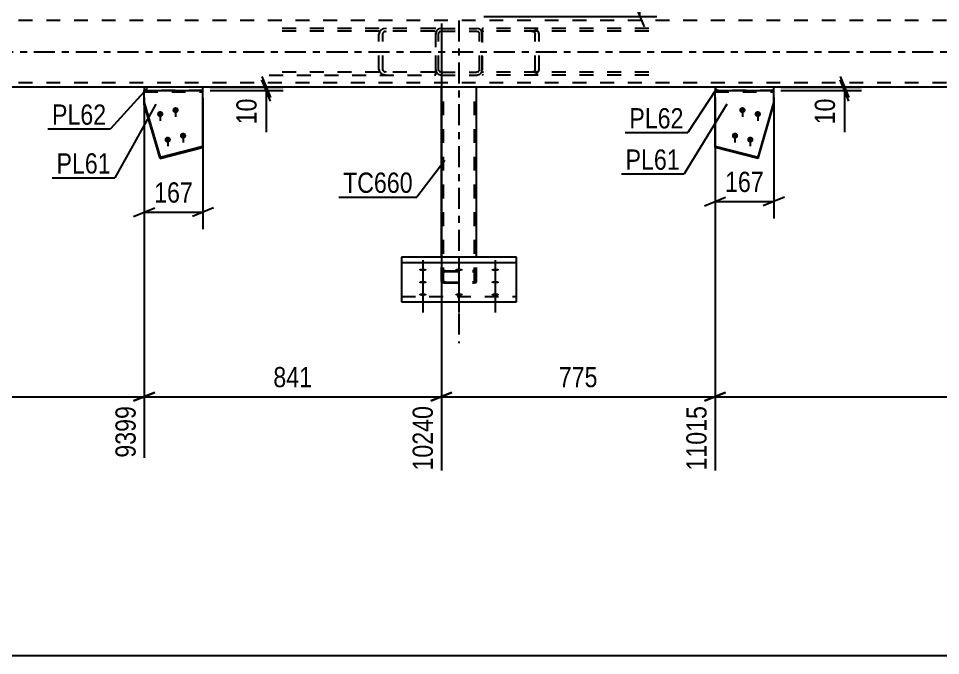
# Model space of a CAD drawing. Header units: millimetres. Extents: x -109 to 1080, y -501 to 340.
# Drawn here: x 401.5 to 532, y 98.8 to 188.9 of the extents above; entities that cross this region are included whole.
import ezdxf

# ---------------------------------------------------------------- set-up
doc = ezdxf.new("R2010")
doc.units = ezdxf.units.MM
doc.linetypes.add('DXK_LINE_DOT2', pattern=[3.9198, 1.9599, -1.9599])
doc.linetypes.add('DXK_LINE_DOT3', pattern=[5.9187, 2.979, -0.9799, 0.9799, -0.9799])
doc.styles.add('Arial Narrow', font='ARIALN.TTF', dxfattribs={"height": 0.2})

# ---------------------------------------------------------------- blocks, each defined once
blk = doc.blocks.new('Part-389666448-2596 - 2583')
at = {"color": 2, "linetype": 'Continuous'}
for p, q in [((419.29, 179.19), (419.29, 178.69)), ((427.62, 179.19), (419.29, 179.19)), ((427.62, 178.69), (427.62, 179.19)), ((419.29, 178.69), (427.62, 178.69))]:
    blk.add_line(p, q, dxfattribs=at)
blk = doc.blocks.new('Part-389666448-2681 - 2583')
at = {"color": 7, "linetype": 'DXK_LINE_DOT2'}
for p, q in [((460.39, 187.49), (436.99, 187.49)), ((460.39, 187.09), (436.99, 187.09)), ((452.62, 187), (452.53, 186.69)), ((452.53, 181.69), (452.53, 186.69)), ((453.08, 186.69), (453.12, 186.85)), ((453.08, 181.69), (453.08, 186.69)), ((453.62, 187.49), (453.2, 187.43)), ((453.41, 187.06), (453.62, 187.09)), ((460.56, 187.47), (460.39, 187.49)), ((460.39, 187.09), (460.56, 187.07)), ((460.56, 180.92), (460.56, 187.47)), ((452.53, 181.69), (452.62, 181.39)), ((453.12, 181.54), (453.08, 181.69)), ((460.39, 181.29), (436.99, 181.29)), ((436.99, 180.89), (460.39, 180.89)), ((453.2, 180.96), (453.62, 180.89)), ((453.62, 181.29), (453.41, 181.32)), ((460.39, 181.29), (460.56, 181.32)), ((460.39, 180.89), (460.56, 180.92))]:
    blk.add_line(p, q, dxfattribs=at)
for centre, radius, start, end in [((453.46, 186.48), 0.991, 104.8339, 148.0221), ((453.54, 186.59), 0.495, 104.8339, 148.0221), ((453.54, 181.8), 0.495, 211.9779, 255.1661), ((453.46, 181.91), 0.991, 211.9779, 255.1661)]:
    blk.add_arc(centre, radius, start, end, dxfattribs=at)
blk = doc.blocks.new('Part-389666448-2683 - 2583')
at = {"color": 7, "linetype": 'DXK_LINE_DOT2'}
for p, q in [((467.33, 187.49), (467.16, 187.47)), ((467.16, 187.47), (467.16, 180.92)), ((467.33, 187.09), (467.16, 187.07)), ((490.73, 187.49), (467.33, 187.49)), ((490.73, 187.09), (467.33, 187.09)), ((474.52, 187.43), (474.11, 187.49)), ((474.11, 187.09), (474.31, 187.06)), ((474.61, 186.85), (474.65, 186.69)), ((474.65, 181.69), (474.65, 186.69)), ((475.19, 186.69), (475.11, 187)), ((475.19, 181.69), (475.19, 186.69)), ((474.65, 181.69), (474.61, 181.54)), ((475.11, 181.39), (475.19, 181.69)), ((467.16, 181.32), (467.33, 181.29)), ((467.33, 180.89), (467.16, 180.92)), ((490.73, 181.29), (467.33, 181.29)), ((490.73, 180.89), (467.33, 180.89)), ((474.31, 181.32), (474.11, 181.29)), ((474.11, 180.89), (474.52, 180.96))]:
    blk.add_line(p, q, dxfattribs=at)
for centre, radius, start, end in [((474.19, 186.59), 0.495, 31.9779, 75.1661), ((474.27, 186.48), 0.991, 31.9779, 75.1661), ((474.19, 181.8), 0.495, 284.8339, 328.0221), ((474.27, 181.91), 0.991, 284.8339, 328.0221)]:
    blk.add_arc(centre, radius, start, end, dxfattribs=at)
blk = doc.blocks.new('Part-389666448-2624 - 2583')
at = {"color": 7, "linetype": 'DXK_LINE_DOT2'}
for p, q in [((427.62, 178.72), (419.29, 178.72)), ((419.29, 178.72), (419.29, 178.69)), ((419.29, 178.69), (419.29, 178.72)), ((419.29, 178.51), (427.62, 178.51)), ((427.62, 178.72), (427.62, 178.69)), ((427.62, 178.69), (427.62, 178.72))]:
    blk.add_line(p, q, dxfattribs=at)
at = {"color": 2, "linetype": 'Continuous'}
for p, q in [((419.29, 176.77), (419.29, 178.69)), ((427.62, 170.63), (427.62, 178.69)), ((419.29, 176.98), (421.54, 169.27)), ((421.54, 169.07), (419.29, 176.77)), ((421.54, 169.27), (427.62, 170.84)), ((421.54, 169.07), (427.62, 170.63)), ((421.54, 169.27), (421.54, 169.07))]:
    blk.add_line(p, q, dxfattribs=at)
blk = doc.blocks.new('Part-389666448-2629 - 2583')
at = {"color": 7, "linetype": 'DXK_LINE_DOT2'}
for p, q in [((623, 188.59), (13.06, 188.59)), ((623, 179.79), (13.06, 179.79)), ((427.62, 179.19), (419.29, 179.19)), ((466.36, 179.19), (461.36, 179.19)), ((508.43, 179.19), (500.1, 179.19))]:
    blk.add_line(p, q, dxfattribs=at)
at = {"color": 7, "linetype": 'DXK_LINE_DOT3'}
blk.add_line((13.06, 184.19), (623, 184.19), dxfattribs=at)
at = {"color": 2, "linetype": 'Continuous'}
for p, q in [((419.29, 179.19), (216.76, 179.19)), ((461.36, 179.19), (427.62, 179.19)), ((500.1, 179.19), (466.36, 179.19)), ((623, 179.19), (508.43, 179.19))]:
    blk.add_line(p, q, dxfattribs=at)
blk = doc.blocks.new('Bolt-389666448-2646 - 2583')
at = {"linetype": 'Continuous'}
for points in [[(423.74, 175.51), (423.65, 175.52), (423.56, 175.54), (423.48, 175.59), (423.41, 175.65), (423.35, 175.72), (423.32, 175.8), (423.3, 175.89), (423.3, 175.97), (423.32, 176.06), (423.35, 176.14), (423.41, 176.21), (423.48, 176.27), (423.56, 176.32), (423.65, 176.34), (423.74, 176.35), (423.84, 176.34), (423.93, 176.32), (424.01, 176.27), (424.08, 176.21), (424.13, 176.14), (424.17, 176.06), (424.19, 175.97), (424.19, 175.89), (424.17, 175.8), (424.13, 175.72), (424.08, 175.65), (424.01, 175.59), (423.93, 175.54), (423.84, 175.52)], [(421.57, 174.95), (421.48, 174.96), (421.39, 174.98), (421.31, 175.03), (421.24, 175.09), (421.18, 175.16), (421.15, 175.24), (421.13, 175.33), (421.13, 175.42), (421.15, 175.5), (421.18, 175.58), (421.24, 175.65), (421.31, 175.71), (421.39, 175.76), (421.48, 175.78), (421.57, 175.79), (421.67, 175.78), (421.76, 175.76), (421.84, 175.71), (421.91, 175.65), (421.96, 175.58), (422, 175.5), (422.02, 175.42), (422.02, 175.33), (422, 175.24), (421.96, 175.16), (421.91, 175.09), (421.84, 175.03), (421.76, 174.98), (421.67, 174.96)], [(424.8, 171.88), (424.71, 171.89), (424.62, 171.92), (424.54, 171.96), (424.47, 172.02), (424.41, 172.09), (424.37, 172.17), (424.35, 172.26), (424.35, 172.35), (424.37, 172.43), (424.41, 172.52), (424.47, 172.59), (424.54, 172.65), (424.62, 172.69), (424.71, 172.72), (424.8, 172.73), (424.89, 172.72), (424.98, 172.69), (425.06, 172.65), (425.13, 172.59), (425.19, 172.52), (425.23, 172.43), (425.25, 172.35), (425.25, 172.26), (425.23, 172.17), (425.19, 172.09), (425.13, 172.02), (425.06, 171.96), (424.98, 171.92), (424.89, 171.89)], [(422.63, 171.32), (422.54, 171.33), (422.45, 171.36), (422.37, 171.4), (422.3, 171.46), (422.24, 171.53), (422.2, 171.62), (422.18, 171.7), (422.18, 171.79), (422.2, 171.88), (422.24, 171.96), (422.3, 172.03), (422.37, 172.09), (422.45, 172.13), (422.54, 172.16), (422.63, 172.17), (422.72, 172.16), (422.81, 172.13), (422.89, 172.09), (422.96, 172.03), (423.02, 171.96), (423.06, 171.88), (423.08, 171.79), (423.08, 171.7), (423.06, 171.62), (423.02, 171.53), (422.96, 171.46), (422.89, 171.4), (422.81, 171.36), (422.72, 171.33)]]:
    blk.add_hatch(color=1, dxfattribs=at).paths.add_polyline_path(points)
at = {"color": 1, "linetype": 'Continuous'}
for p, q in [((423.74, 176.27), (423.74, 174.99)), ((421.57, 175.71), (421.57, 174.43)), ((424.8, 172.65), (424.8, 171.36)), ((422.63, 172.09), (422.63, 170.81))]:
    blk.add_line(p, q, dxfattribs=at)
blk = doc.blocks.new('Part-389666448-2672 - 2583')
at = {"color": 7, "linetype": 'DXK_LINE_DOT2'}
for p, q in [((460.62, 187), (460.56, 186.69)), ((460.56, 181.69), (460.56, 186.69)), ((460.96, 186.69), (460.99, 186.85)), ((460.96, 181.69), (460.96, 186.69)), ((461.36, 187.49), (461.06, 187.43)), ((461.21, 187.06), (461.36, 187.09)), ((461.36, 187.49), (466.36, 187.49)), ((461.36, 187.09), (466.36, 187.09)), ((466.67, 187.43), (466.36, 187.49)), ((466.36, 187.09), (466.52, 187.06)), ((466.73, 186.85), (466.76, 186.69)), ((466.76, 181.69), (466.76, 186.69)), ((467.16, 186.69), (467.1, 187)), ((467.16, 181.69), (467.16, 186.69)), ((460.56, 181.69), (460.62, 181.39)), ((460.99, 181.54), (460.96, 181.69)), ((466.76, 181.69), (466.73, 181.54)), ((467.1, 181.39), (467.16, 181.69)), ((461.06, 180.96), (461.36, 180.89)), ((461.36, 181.29), (461.21, 181.32)), ((461.36, 181.29), (466.36, 181.29)), ((461.36, 180.89), (466.36, 180.89)), ((466.52, 181.32), (466.36, 181.29)), ((466.36, 180.89), (466.67, 180.96))]:
    blk.add_line(p, q, dxfattribs=at)
for centre, radius, start, end in [((461.36, 186.69), 0.8, 112.5, 157.5), ((461.36, 186.69), 0.4, 112.5, 157.5), ((466.36, 186.69), 0.4, 22.5, 67.5), ((466.36, 186.69), 0.8, 22.5, 67.5), ((461.36, 181.69), 0.4, 202.5, 247.5), ((466.36, 181.69), 0.4, 292.5, 337.5), ((461.36, 181.69), 0.8, 202.5, 247.5), ((466.36, 181.69), 0.8, 292.5, 337.5)]:
    blk.add_arc(centre, radius, start, end, dxfattribs=at)
blk = doc.blocks.new('Part-389666448-2696 - 2583')
at = {"color": 7, "linetype": 'DXK_LINE_DOT2'}
for p, q in [((508.43, 178.72), (500.1, 178.72)), ((500.1, 178.72), (500.1, 178.69)), ((500.1, 178.69), (500.1, 178.72)), ((500.1, 178.51), (508.43, 178.51)), ((508.43, 178.72), (508.43, 178.69)), ((508.43, 178.69), (508.43, 178.72))]:
    blk.add_line(p, q, dxfattribs=at)
at = {"color": 2, "linetype": 'Continuous'}
for p, q in [((500.1, 170.63), (500.1, 178.69)), ((508.43, 176.77), (508.43, 178.69)), ((506.19, 169.27), (508.43, 176.98)), ((506.19, 169.07), (508.43, 176.77)), ((500.1, 170.84), (506.19, 169.27)), ((506.19, 169.07), (500.1, 170.63)), ((506.19, 169.27), (506.19, 169.07))]:
    blk.add_line(p, q, dxfattribs=at)
blk = doc.blocks.new('Part-389666448-2700 - 2583')
at = {"color": 2, "linetype": 'Continuous'}
for p, q in [((500.1, 179.19), (500.1, 178.69)), ((508.43, 179.19), (500.1, 179.19)), ((508.43, 178.69), (508.43, 179.19)), ((500.1, 178.69), (508.43, 178.69))]:
    blk.add_line(p, q, dxfattribs=at)
blk = doc.blocks.new('Bolt-389666448-2765 - 2583')
at = {"linetype": 'Continuous'}
for points in [[(503.98, 175.51), (503.88, 175.52), (503.8, 175.54), (503.71, 175.59), (503.64, 175.65), (503.59, 175.72), (503.55, 175.8), (503.53, 175.89), (503.53, 175.97), (503.55, 176.06), (503.59, 176.14), (503.64, 176.21), (503.71, 176.27), (503.8, 176.32), (503.88, 176.34), (503.98, 176.35), (504.07, 176.34), (504.16, 176.32), (504.24, 176.27), (504.31, 176.21), (504.37, 176.14), (504.41, 176.06), (504.43, 175.97), (504.43, 175.89), (504.41, 175.8), (504.37, 175.72), (504.31, 175.65), (504.24, 175.59), (504.16, 175.54), (504.07, 175.52)], [(506.15, 174.95), (506.06, 174.96), (505.97, 174.98), (505.88, 175.03), (505.81, 175.09), (505.76, 175.16), (505.72, 175.24), (505.7, 175.33), (505.7, 175.42), (505.72, 175.5), (505.76, 175.58), (505.81, 175.65), (505.88, 175.71), (505.97, 175.76), (506.06, 175.78), (506.15, 175.79), (506.24, 175.78), (506.33, 175.76), (506.41, 175.71), (506.48, 175.65), (506.54, 175.58), (506.58, 175.5), (506.6, 175.42), (506.6, 175.33), (506.58, 175.24), (506.54, 175.16), (506.48, 175.09), (506.41, 175.03), (506.33, 174.98), (506.24, 174.96)], [(502.92, 171.88), (502.83, 171.89), (502.74, 171.92), (502.66, 171.96), (502.59, 172.02), (502.53, 172.09), (502.49, 172.17), (502.48, 172.26), (502.48, 172.35), (502.49, 172.43), (502.53, 172.52), (502.59, 172.59), (502.66, 172.65), (502.74, 172.69), (502.83, 172.72), (502.92, 172.73), (503.02, 172.72), (503.11, 172.69), (503.19, 172.65), (503.26, 172.59), (503.31, 172.52), (503.35, 172.43), (503.37, 172.35), (503.37, 172.26), (503.35, 172.17), (503.31, 172.09), (503.26, 172.02), (503.19, 171.96), (503.11, 171.92), (503.02, 171.89)], [(505.09, 171.32), (505, 171.33), (504.91, 171.36), (504.83, 171.4), (504.76, 171.46), (504.7, 171.53), (504.66, 171.62), (504.65, 171.7), (504.65, 171.79), (504.66, 171.88), (504.7, 171.96), (504.76, 172.03), (504.83, 172.09), (504.91, 172.13), (505, 172.16), (505.09, 172.17), (505.19, 172.16), (505.28, 172.13), (505.36, 172.09), (505.43, 172.03), (505.48, 171.96), (505.52, 171.88), (505.54, 171.79), (505.54, 171.7), (505.52, 171.62), (505.48, 171.53), (505.43, 171.46), (505.36, 171.4), (505.28, 171.36), (505.19, 171.33)]]:
    blk.add_hatch(color=1, dxfattribs=at).paths.add_polyline_path(points)
at = {"color": 1, "linetype": 'Continuous'}
for p, q in [((503.98, 176.27), (503.98, 174.99)), ((506.15, 175.71), (506.15, 174.43)), ((502.92, 172.65), (502.92, 171.36)), ((505.09, 172.09), (505.09, 170.81))]:
    blk.add_line(p, q, dxfattribs=at)
blk = doc.blocks.new('Part-389666448-14623 - 2583')
at = {"color": 7, "linetype": 'DXK_LINE_DOT3'}
blk.add_line((463.86, 188.59), (463.86, 142.93), dxfattribs=at)
at = {"color": 2, "linetype": 'Continuous'}
for p, q in [((465.76, 179.19), (461.36, 179.19)), ((461.36, 155.11), (461.36, 179.19)), ((466.36, 179.19), (465.76, 179.19)), ((466.36, 155.11), (466.36, 179.19))]:
    blk.add_line(p, q, dxfattribs=at)
at = {"color": 7, "linetype": 'DXK_LINE_DOT2'}
for p, q in [((461.66, 151.68), (461.66, 179.19)), ((466.06, 151.68), (466.06, 179.19)), ((461.36, 151.68), (461.36, 155.11)), ((466.36, 151.68), (466.36, 155.11)), ((461.41, 153.06), (461.36, 152.98)), ((461.54, 153.12), (461.41, 153.06)), ((461.73, 153.17), (461.54, 153.12)), ((461.66, 152.98), (461.68, 153.02)), ((461.68, 153.02), (461.75, 153.05)), ((461.96, 153.18), (461.73, 153.17)), ((461.75, 153.05), (461.85, 153.07)), ((461.85, 153.07), (461.96, 153.08)), ((461.96, 153.18), (465.76, 153.18)), ((461.96, 153.08), (465.76, 153.08)), ((465.99, 153.17), (465.76, 153.18)), ((465.76, 153.08), (465.88, 153.07)), ((465.88, 153.07), (465.97, 153.05)), ((465.97, 153.05), (466.04, 153.02)), ((466.19, 153.12), (465.99, 153.17)), ((466.04, 153.02), (466.06, 152.98)), ((466.32, 153.06), (466.19, 153.12)), ((466.36, 152.98), (466.32, 153.06)), ((461.36, 151.68), (461.41, 151.6)), ((461.41, 151.6), (461.54, 151.53)), ((461.54, 151.53), (461.73, 151.49)), ((461.68, 151.64), (461.66, 151.68)), ((461.75, 151.61), (461.68, 151.64)), ((461.73, 151.49), (461.96, 151.47)), ((461.85, 151.58), (461.75, 151.61)), ((461.96, 151.58), (461.85, 151.58)), ((461.96, 151.58), (465.76, 151.58)), ((461.96, 151.47), (465.76, 151.47)), ((465.88, 151.58), (465.76, 151.58)), ((465.76, 151.47), (465.99, 151.49)), ((465.97, 151.61), (465.88, 151.58)), ((466.04, 151.64), (465.97, 151.61)), ((465.99, 151.49), (466.19, 151.53)), ((466.06, 151.68), (466.04, 151.64)), ((466.19, 151.53), (466.32, 151.6)), ((466.32, 151.6), (466.36, 151.68))]:
    blk.add_line(p, q, dxfattribs=at)
blk = doc.blocks.new('Part-389666448-14626 - 2583')
at = {"color": 2, "linetype": 'Continuous'}
for p, q in [((471.99, 155.11), (455.74, 155.11)), ((455.74, 155.11), (455.74, 148.8)), ((455.74, 154.36), (471.99, 154.36)), ((471.99, 148.8), (471.99, 155.11)), ((455.74, 148.8), (471.99, 148.8))]:
    blk.add_line(p, q, dxfattribs=at)
at = {"color": 7, "linetype": 'DXK_LINE_DOT2'}
blk.add_line((455.74, 149.55), (471.99, 149.55), dxfattribs=at)
blk = doc.blocks.new('Bolt-389666448-14644 - 2583')
at = {"linetype": 'Continuous'}
for points in [[(458.74, 153.52), (458.85, 153.51), (458.96, 153.5), (459.06, 153.48), (459.15, 153.46), (459.21, 153.42), (459.26, 153.39), (459.28, 153.35), (459.28, 153.31), (459.26, 153.27), (459.21, 153.24), (459.15, 153.2), (459.06, 153.18), (458.96, 153.16), (458.85, 153.15), (458.74, 153.14), (458.62, 153.15), (458.51, 153.16), (458.41, 153.18), (458.33, 153.2), (458.26, 153.24), (458.21, 153.27), (458.19, 153.31), (458.19, 153.35), (458.21, 153.39), (458.26, 153.42), (458.33, 153.46), (458.41, 153.48), (458.51, 153.5), (458.62, 153.51)], [(463.86, 153.52), (463.98, 153.51), (464.09, 153.5), (464.18, 153.48), (464.27, 153.46), (464.34, 153.42), (464.38, 153.39), (464.41, 153.35), (464.41, 153.31), (464.38, 153.27), (464.34, 153.24), (464.27, 153.2), (464.18, 153.18), (464.09, 153.16), (463.98, 153.15), (463.86, 153.14), (463.75, 153.15), (463.64, 153.16), (463.54, 153.18), (463.45, 153.2), (463.39, 153.24), (463.34, 153.27), (463.31, 153.31), (463.31, 153.35), (463.34, 153.39), (463.39, 153.42), (463.45, 153.46), (463.54, 153.48), (463.64, 153.5), (463.75, 153.51)], [(468.99, 153.52), (469.1, 153.51), (469.21, 153.5), (469.31, 153.48), (469.4, 153.46), (469.46, 153.42), (469.51, 153.39), (469.53, 153.35), (469.53, 153.31), (469.51, 153.27), (469.46, 153.24), (469.4, 153.2), (469.31, 153.18), (469.21, 153.16), (469.1, 153.15), (468.99, 153.14), (468.87, 153.15), (468.76, 153.16), (468.66, 153.18), (468.58, 153.2), (468.51, 153.24), (468.46, 153.27), (468.44, 153.31), (468.44, 153.35), (468.46, 153.39), (468.51, 153.42), (468.58, 153.46), (468.66, 153.48), (468.76, 153.5), (468.87, 153.51)], [(458.74, 151.77), (458.85, 151.76), (458.96, 151.75), (459.06, 151.73), (459.15, 151.7), (459.21, 151.67), (459.26, 151.64), (459.28, 151.6), (459.28, 151.56), (459.26, 151.52), (459.21, 151.48), (459.15, 151.45), (459.06, 151.42), (458.96, 151.41), (458.85, 151.39), (458.74, 151.39), (458.62, 151.39), (458.51, 151.41), (458.41, 151.42), (458.33, 151.45), (458.26, 151.48), (458.21, 151.52), (458.19, 151.56), (458.19, 151.6), (458.21, 151.64), (458.26, 151.67), (458.33, 151.7), (458.41, 151.73), (458.51, 151.75), (458.62, 151.76)], [(468.99, 151.77), (469.1, 151.76), (469.21, 151.75), (469.31, 151.73), (469.4, 151.7), (469.46, 151.67), (469.51, 151.64), (469.53, 151.6), (469.53, 151.56), (469.51, 151.52), (469.46, 151.48), (469.4, 151.45), (469.31, 151.42), (469.21, 151.41), (469.1, 151.39), (468.99, 151.39), (468.87, 151.39), (468.76, 151.41), (468.66, 151.42), (468.58, 151.45), (468.51, 151.48), (468.46, 151.52), (468.44, 151.56), (468.44, 151.6), (468.46, 151.64), (468.51, 151.67), (468.58, 151.7), (468.66, 151.73), (468.76, 151.75), (468.87, 151.76)], [(458.74, 150.01), (458.85, 150.01), (458.96, 150), (459.06, 149.98), (459.15, 149.95), (459.21, 149.92), (459.26, 149.88), (459.28, 149.84), (459.28, 149.8), (459.26, 149.77), (459.21, 149.73), (459.15, 149.7), (459.06, 149.67), (458.96, 149.65), (458.85, 149.64), (458.74, 149.64), (458.62, 149.64), (458.51, 149.65), (458.41, 149.67), (458.33, 149.7), (458.26, 149.73), (458.21, 149.77), (458.19, 149.8), (458.19, 149.84), (458.21, 149.88), (458.26, 149.92), (458.33, 149.95), (458.41, 149.98), (458.51, 150), (458.62, 150.01)], [(463.86, 150.01), (463.98, 150.01), (464.09, 150), (464.18, 149.98), (464.27, 149.95), (464.34, 149.92), (464.38, 149.88), (464.41, 149.84), (464.41, 149.8), (464.38, 149.77), (464.34, 149.73), (464.27, 149.7), (464.18, 149.67), (464.09, 149.65), (463.98, 149.64), (463.86, 149.64), (463.75, 149.64), (463.64, 149.65), (463.54, 149.67), (463.45, 149.7), (463.39, 149.73), (463.34, 149.77), (463.31, 149.8), (463.31, 149.84), (463.34, 149.88), (463.39, 149.92), (463.45, 149.95), (463.54, 149.98), (463.64, 150), (463.75, 150.01)], [(468.99, 150.01), (469.1, 150.01), (469.21, 150), (469.31, 149.98), (469.4, 149.95), (469.46, 149.92), (469.51, 149.88), (469.53, 149.84), (469.53, 149.8), (469.51, 149.77), (469.46, 149.73), (469.4, 149.7), (469.31, 149.67), (469.21, 149.65), (469.1, 149.64), (468.99, 149.64), (468.87, 149.64), (468.76, 149.65), (468.66, 149.67), (468.58, 149.7), (468.51, 149.73), (468.46, 149.77), (468.44, 149.8), (468.44, 149.84), (468.46, 149.88), (468.51, 149.92), (468.58, 149.95), (468.66, 149.98), (468.76, 150), (468.87, 150.01)]]:
    blk.add_hatch(color=1, dxfattribs=at).paths.add_polyline_path(points)
at = {"color": 1, "linetype": 'Continuous'}
for p, q in [((458.74, 154.69), (458.74, 150.79)), ((463.86, 154.69), (463.86, 150.79)), ((468.99, 154.69), (468.99, 150.79)), ((458.74, 152.94), (458.74, 149.04)), ((468.99, 152.94), (468.99, 149.04)), ((458.74, 151.19), (458.74, 147.29)), ((463.86, 151.19), (463.86, 147.29)), ((468.99, 151.19), (468.99, 147.29))]:
    blk.add_line(p, q, dxfattribs=at)
blk = doc.blocks.new('StraightDimension-389666448-16417 - 1389')
at = {"color": 7, "linetype": 'Continuous'}
blk.add_line((-31.28, 98.75), (672.45, 98.75), dxfattribs=at)
blk = doc.blocks.new('StraightDimension-389666448-10889 - 2583')
at = {"color": 7, "linetype": 'Continuous'}
for p, q in [((419.29, 177.69), (419.29, 159.09)), ((427.62, 177.62), (427.62, 159.09)), ((417.79, 160.89), (420.79, 162.09)), ((429.12, 162.09), (426.12, 160.89)), ((419.29, 161.49), (427.62, 161.49))]:
    blk.add_line(p, q, dxfattribs=at)
at = {"color": 0}
blk.add_wipeout([(426.8, 162.24), (426.8, 166.44), (420.11, 166.44), (420.11, 162.24)], dxfattribs=at)
at = {"color": 3, "style": 'Arial Narrow'}
blk.add_text('167', height=2.863, dxfattribs=at).set_placement((420.71, 162.84))
blk = doc.blocks.new('StraightDimension-389666448-10898 - 2583')
at = {"color": 7, "linetype": 'Continuous'}
for p, q in [((500.1, 177.69), (500.1, 160.59)), ((508.43, 177.69), (508.43, 160.59)), ((498.6, 162.39), (501.6, 163.59)), ((509.93, 163.59), (506.93, 162.39)), ((500.1, 162.99), (508.43, 162.99))]:
    blk.add_line(p, q, dxfattribs=at)
at = {"color": 0}
blk.add_wipeout([(507.61, 163.74), (507.61, 167.94), (500.92, 167.94), (500.92, 163.74)], dxfattribs=at)
at = {"color": 3, "style": 'Arial Narrow'}
blk.add_text('167', height=2.863, dxfattribs=at).set_placement((501.52, 164.34))
blk = doc.blocks.new('StraightDimension-389666448-11012 - 2583')
at = {"color": 7, "linetype": 'Continuous'}
for p, q in [((490.06, 287.69), (488.86, 290.69)), ((466.76, 289.19), (491.86, 289.19)), ((489.46, 189.19), (489.46, 289.19)), ((488.86, 190.69), (490.06, 187.69)), ((467.36, 189.19), (491.86, 189.19))]:
    blk.add_line(p, q, dxfattribs=at)
at = {"color": 0}
blk.add_wipeout([(488.71, 243.45), (484.51, 243.45), (484.51, 234.94), (488.71, 234.94)], dxfattribs=at)
at = {"color": 3, "style": 'Arial Narrow'}
blk.add_text('2000', height=2.863, rotation=90.0002, dxfattribs=at).set_placement((488.11, 235.54))
blk = doc.blocks.new('StraightDimension-389666448-11884 - 2583')
at = {"color": 7, "linetype": 'Continuous'}
for p, q in [((500.1, 177.62), (500.1, 124.93)), ((501.6, 135.97), (498.6, 134.77)), ((500.1, 135.37), (639.1, 135.37))]:
    blk.add_line(p, q, dxfattribs=at)
blk = doc.blocks.new('StraightDimension-389666448-11885 - 2583')
at = {"color": 7, "linetype": 'Continuous'}
for p, q in [((461.36, 188.19), (461.36, 124.93)), ((500.1, 177.62), (500.1, 124.93)), ((462.86, 135.97), (459.86, 134.77)), ((498.6, 134.77), (501.6, 135.97)), ((461.36, 135.37), (500.1, 135.37))]:
    blk.add_line(p, q, dxfattribs=at)
at = {"color": 0}
blk.add_wipeout([(484.07, 136.12), (484.07, 140.32), (477.39, 140.32), (477.39, 136.12)], dxfattribs=at)
at = {"color": 3, "style": 'Arial Narrow'}
blk.add_text('775', height=2.863, dxfattribs=at).set_placement((477.99, 136.72))
at = {"color": 0, "linetype": 'Continuous'}
blk.add_wipeout([(499.5, 134.67), (495.3, 134.67), (495.3, 124.33), (499.5, 124.33)], dxfattribs=at)
at = {"color": 3, "linetype": 'Continuous', "style": 'Arial Narrow'}
blk.add_text('11015', height=2.863, rotation=90.0002, dxfattribs=at).set_placement((498.9, 124.93))
blk = doc.blocks.new('StraightDimension-389666448-11886 - 2583')
at = {"color": 7, "linetype": 'Continuous'}
for p, q in [((461.36, 188.19), (461.36, 124.93)), ((419.29, 177.62), (419.29, 126.75)), ((420.79, 135.97), (417.79, 134.77)), ((459.86, 134.77), (462.86, 135.97)), ((419.29, 135.37), (461.36, 135.37))]:
    blk.add_line(p, q, dxfattribs=at)
at = {"color": 0}
blk.add_wipeout([(443.67, 136.12), (443.67, 140.32), (436.98, 140.32), (436.98, 136.12)], dxfattribs=at)
at = {"color": 3, "style": 'Arial Narrow'}
blk.add_text('841', height=2.863, dxfattribs=at).set_placement((437.58, 136.72))
at = {"color": 0, "linetype": 'Continuous'}
blk.add_wipeout([(460.76, 134.67), (456.56, 134.67), (456.56, 124.33), (460.76, 124.33)], dxfattribs=at)
at = {"color": 3, "linetype": 'Continuous', "style": 'Arial Narrow'}
blk.add_text('10240', height=2.863, rotation=90.0002, dxfattribs=at).set_placement((460.16, 124.93))
blk = doc.blocks.new('StraightDimension-389666448-11887 - 2583')
at = {"color": 7, "linetype": 'Continuous'}
for p, q in [((419.29, 177.62), (419.29, 126.75)), ((417.79, 134.77), (420.79, 135.97)), ((208.44, 135.37), (419.29, 135.37))]:
    blk.add_line(p, q, dxfattribs=at)
at = {"color": 0, "linetype": 'Continuous'}
blk.add_wipeout([(418.69, 134.67), (414.49, 134.67), (414.49, 126.15), (418.69, 126.15)], dxfattribs=at)
at = {"color": 3, "linetype": 'Continuous', "style": 'Arial Narrow'}
blk.add_text('9399', height=2.863, rotation=90.0002, dxfattribs=at).set_placement((418.09, 126.75))
blk = doc.blocks.new('StraightDimension-389666448-27830 - 2583')
at = {"color": 7, "linetype": 'Continuous'}
for p, q in [((435.96, 180.69), (437.16, 177.69)), ((437.16, 177.19), (435.96, 180.19)), ((428.62, 179.19), (438.96, 179.19)), ((436.56, 178.69), (436.56, 179.19)), ((428.62, 178.69), (438.96, 178.69)), ((436.56, 178.69), (436.56, 172.79)), ((436.56, 178.69), (436.56, 172.79))]:
    blk.add_line(p, q, dxfattribs=at)
at = {"color": 0}
blk.add_wipeout([(435.81, 178.17), (431.61, 178.17), (431.61, 173.31), (435.81, 173.31)], dxfattribs=at)
at = {"color": 3, "style": 'Arial Narrow'}
blk.add_text('10', height=2.863, rotation=90.0002, dxfattribs=at).set_placement((435.21, 173.91))
blk = doc.blocks.new('StraightDimension-389666448-27841 - 2583')
at = {"color": 7, "linetype": 'Continuous'}
for p, q in [((517.83, 180.69), (519.03, 177.69)), ((519.03, 177.19), (517.83, 180.19)), ((509.43, 179.19), (520.83, 179.19)), ((518.43, 178.69), (518.43, 179.19)), ((509.43, 178.69), (520.83, 178.69)), ((518.43, 178.69), (518.43, 172.79)), ((518.43, 178.69), (518.43, 172.79))]:
    blk.add_line(p, q, dxfattribs=at)
at = {"color": 0}
blk.add_wipeout([(517.68, 178.17), (513.48, 178.17), (513.48, 173.31), (517.68, 173.31)], dxfattribs=at)
at = {"color": 3, "style": 'Arial Narrow'}
blk.add_text('10', height=2.863, rotation=90.0002, dxfattribs=at).set_placement((517.08, 173.91))
blk = doc.blocks.new('Mark-389666448-10968 - 2583')
at = {"color": 0}
blk.add_wipeout([(413.92, 173.86), (413.92, 176.86), (406.25, 176.86), (406.25, 173.86)], dxfattribs=at)
blk.add_wipeout([(413.92, 173.86), (413.92, 176.86), (406.25, 176.86), (406.25, 173.86)], dxfattribs=at)
at = {"color": 30, "linetype": 'Continuous'}
for p in [(419.7, 178.99), (405.65, 173.26)]:
    blk.add_line(p, (414.52, 173.26), dxfattribs=at)
at = {"color": 3, "style": 'Arial Narrow'}
blk.add_text('PL62', height=2.863, dxfattribs=at).set_placement((406.25, 173.86))
blk = doc.blocks.new('Mark-389666448-10977 - 2583')
at = {"color": 0}
blk.add_wipeout([(495.64, 173.34), (495.64, 176.34), (487.97, 176.34), (487.97, 173.34)], dxfattribs=at)
blk.add_wipeout([(495.64, 173.34), (495.64, 176.34), (487.97, 176.34), (487.97, 173.34)], dxfattribs=at)
at = {"color": 30, "linetype": 'Continuous'}
for p in [(500.31, 178.94), (487.37, 172.74)]:
    blk.add_line(p, (496.24, 172.74), dxfattribs=at)
at = {"color": 3, "style": 'Arial Narrow'}
blk.add_text('PL62', height=2.863, dxfattribs=at).set_placement((487.97, 173.34))
blk = doc.blocks.new('Mark-389666448-21302 - 2583')
at = {"color": 0}
blk.add_wipeout([(414.56, 166.95), (414.56, 169.95), (406.89, 169.95), (406.89, 166.95)], dxfattribs=at)
blk.add_wipeout([(414.56, 166.95), (414.56, 169.95), (406.89, 169.95), (406.89, 166.95)], dxfattribs=at)
at = {"color": 30, "linetype": 'Continuous'}
for p in [(420.97, 176.77), (406.29, 166.35)]:
    blk.add_line(p, (415.16, 166.35), dxfattribs=at)
at = {"color": 3, "style": 'Arial Narrow'}
blk.add_text('PL61', height=2.863, dxfattribs=at).set_placement((406.89, 166.95))
blk = doc.blocks.new('Mark-389666448-21306 - 2583')
at = {"color": 0}
blk.add_wipeout([(495.11, 167.49), (495.11, 170.49), (487.44, 170.49), (487.44, 167.49)], dxfattribs=at)
blk.add_wipeout([(495.11, 167.49), (495.11, 170.49), (487.44, 170.49), (487.44, 167.49)], dxfattribs=at)
at = {"color": 30, "linetype": 'Continuous'}
for p in [(501.78, 176.77), (486.84, 166.89)]:
    blk.add_line(p, (495.71, 166.89), dxfattribs=at)
at = {"color": 3, "style": 'Arial Narrow'}
blk.add_text('PL61', height=2.863, dxfattribs=at).set_placement((487.44, 167.49))
blk = doc.blocks.new('Mark-389666448-28012 - 2583')
at = {"color": 0}
blk.add_wipeout([(457.31, 164.22), (457.31, 167.22), (447.45, 167.22), (447.45, 164.22)], dxfattribs=at)
blk.add_wipeout([(457.31, 164.22), (457.31, 167.22), (447.45, 167.22), (447.45, 164.22)], dxfattribs=at)
at = {"color": 30, "linetype": 'Continuous'}
for p in [(461.85, 168.81), (446.85, 163.62)]:
    blk.add_line(p, (457.91, 163.62), dxfattribs=at)
at = {"color": 3, "style": 'Arial Narrow'}
blk.add_text('TC660', height=2.863, dxfattribs=at).set_placement((447.45, 164.22))

msp = doc.modelspace()

# ---------------------------------------------------------------- block references
for name in ['Part-389666448-2629 - 2583', 'Part-389666448-14623 - 2583', 'Part-389666448-2681 - 2583', 'Part-389666448-2672 - 2583', 'Part-389666448-2683 - 2583', 'Part-389666448-2596 - 2583', 'Part-389666448-2700 - 2583', 'Part-389666448-2624 - 2583', 'Part-389666448-2696 - 2583', 'Bolt-389666448-2646 - 2583', 'Bolt-389666448-2765 - 2583', 'Part-389666448-14626 - 2583', 'Bolt-389666448-14644 - 2583', 'StraightDimension-389666448-16417 - 1389']:
    msp.add_blockref(name, (0, 0))

# ---------------------------------------------------------------- next in the draw order: block references
for name in ['StraightDimension-389666448-11012 - 2583', 'StraightDimension-389666448-10889 - 2583', 'StraightDimension-389666448-10898 - 2583']:
    msp.add_blockref(name, (0, 0))

# ---------------------------------------------------------------- next in the draw order: block references
msp.add_blockref('StraightDimension-389666448-11884 - 2583', (0, 0))

# ---------------------------------------------------------------- next in the draw order: block references
for name in ['StraightDimension-389666448-11885 - 2583', 'StraightDimension-389666448-27841 - 2583']:
    msp.add_blockref(name, (0, 0))

# ---------------------------------------------------------------- next in the draw order: block references
for name in ['StraightDimension-389666448-11886 - 2583', 'Mark-389666448-10977 - 2583']:
    msp.add_blockref(name, (0, 0))

# ---------------------------------------------------------------- next in the draw order: block references
for name in ['StraightDimension-389666448-27830 - 2583', 'StraightDimension-389666448-11887 - 2583', 'Mark-389666448-21306 - 2583', 'Mark-389666448-28012 - 2583']:
    msp.add_blockref(name, (0, 0))

# ---------------------------------------------------------------- next in the draw order: block references
msp.add_blockref('Mark-389666448-10968 - 2583', (0, 0))

# ---------------------------------------------------------------- next in the draw order: block references
msp.add_blockref('Mark-389666448-21302 - 2583', (0, 0))

doc.saveas('drawing.dxf')
